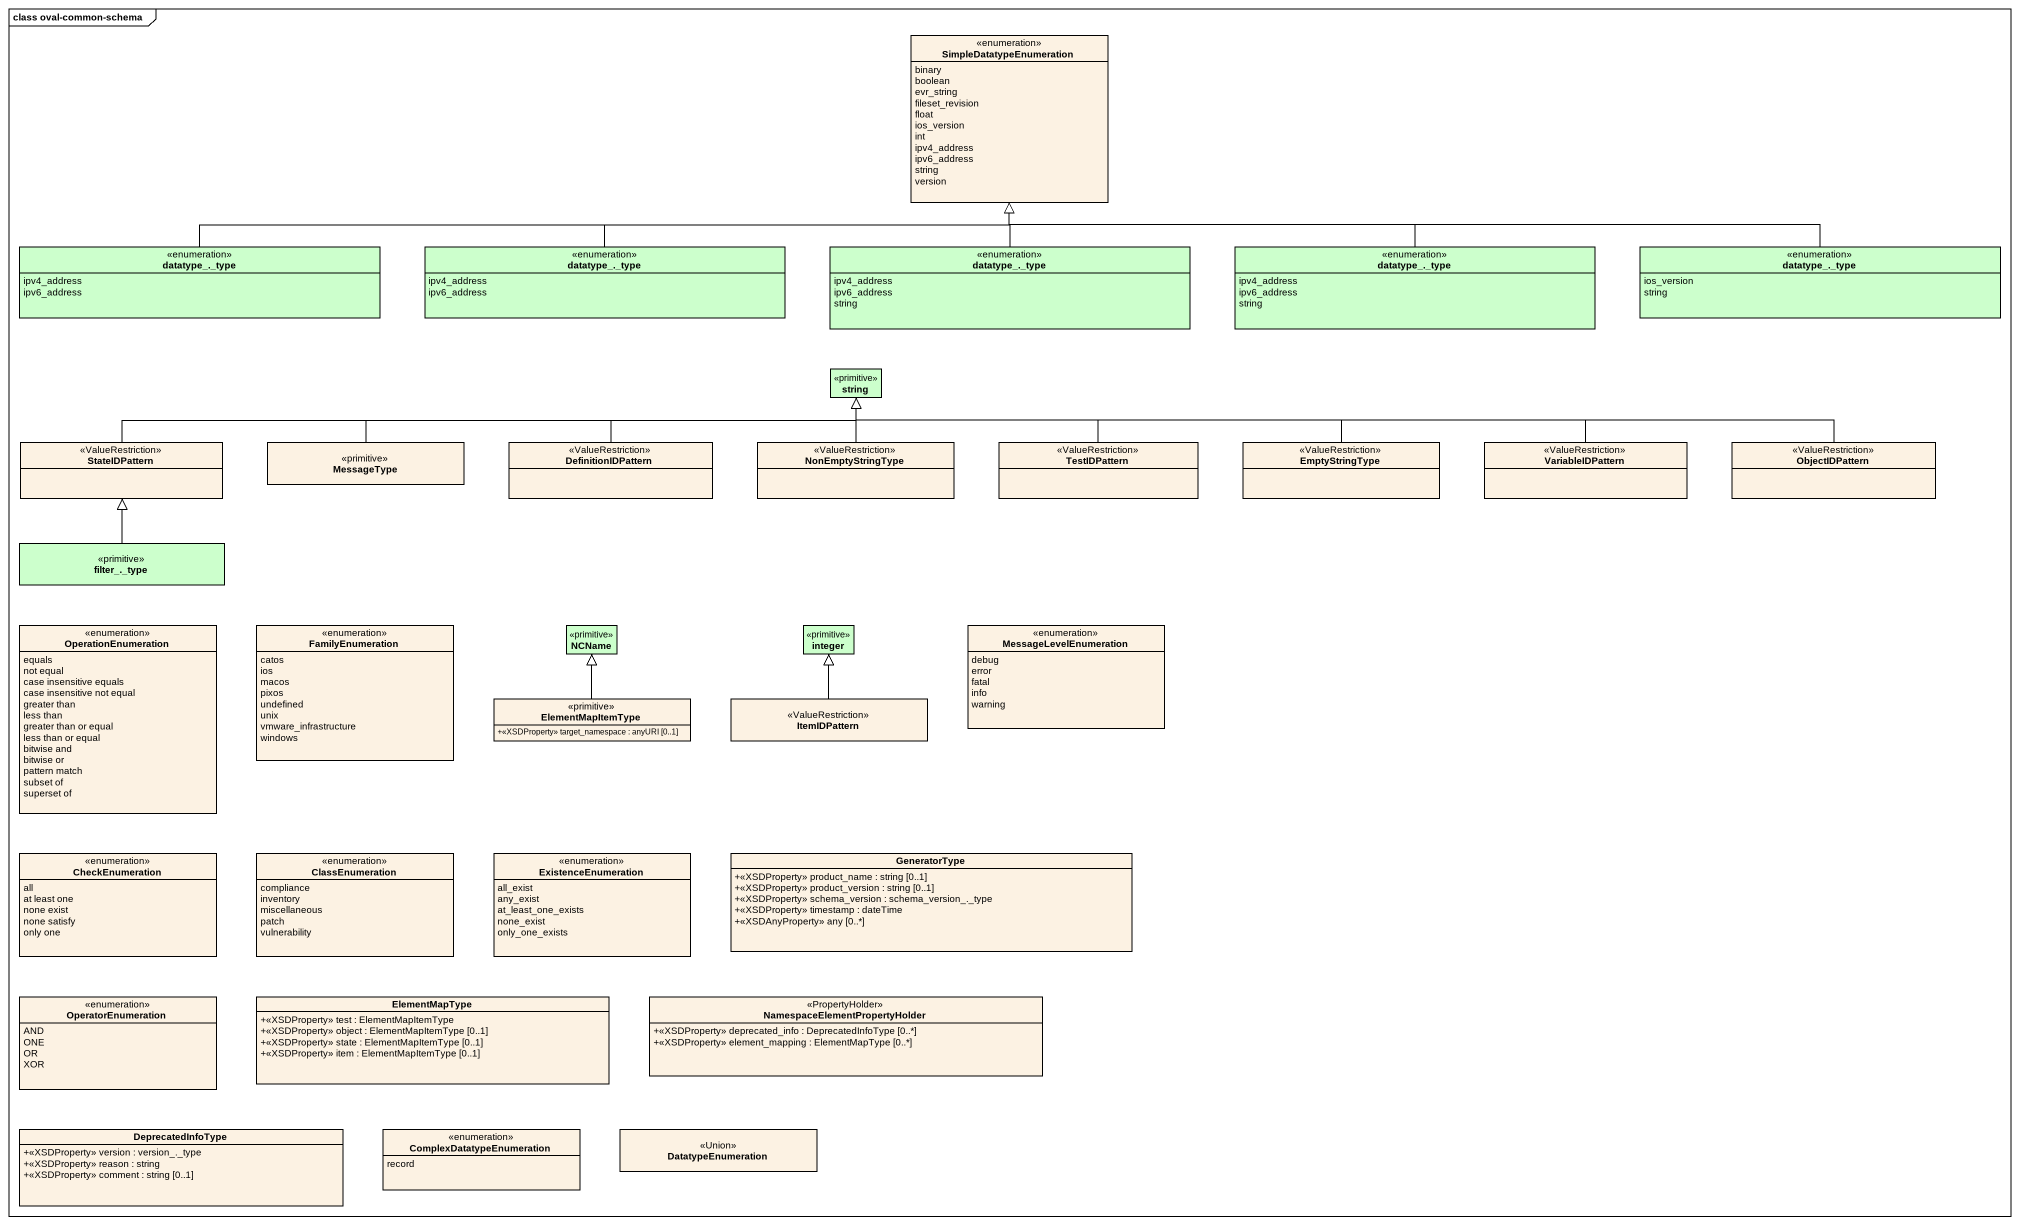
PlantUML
@startuml
mainframe class oval-common-schema
hide circle
hide empty members
skinparam classAttributeIconSize 0
enum SimpleDatatypeEnumeration {
  binary
  boolean
  evr_string
  fileset_revision
  float
  ios_version
  int
  ipv4_address
  ipv6_address
  string
  version
}
enum "datatype_._type" as datatype_type #CCFFCC {
  ipv4_address
  ipv6_address
}
enum "datatype_._type" as datatype_type_2 #CCFFCC {
  ipv4_address
  ipv6_address
}
enum "datatype_._type" as datatype_type_3 #CCFFCC {
  ipv4_address
  ipv6_address
  string
}
enum "datatype_._type" as datatype_type_4 #CCFFCC {
  ipv4_address
  ipv6_address
  string
}
enum "datatype_._type" as datatype_type_5 #CCFFCC {
  ios_version
  string
}
class string <<primitive>> #CCFFCC
class StateIDPattern <<ValueRestriction>>
class MessageType <<primitive>>
class DefinitionIDPattern <<ValueRestriction>>
class NonEmptyStringType <<ValueRestriction>>
class TestIDPattern <<ValueRestriction>>
class EmptyStringType <<ValueRestriction>>
class VariableIDPattern <<ValueRestriction>>
class ObjectIDPattern <<ValueRestriction>>
class "filter_._type" as filter_type <<primitive>> #CCFFCC
enum OperationEnumeration {
  equals
  not equal
  case insensitive equals
  case insensitive not equal
  greater than
  less than
  greater than or equal
  less than or equal
  bitwise and
  bitwise or
  pattern match
  subset of
  superset of
}
enum FamilyEnumeration {
  catos
  ios
  macos
  pixos
  undefined
  unix
  vmware_infrastructure
  windows
}
class NCName <<primitive>> #CCFFCC
class integer <<primitive>> #CCFFCC
enum MessageLevelEnumeration {
  debug
  error
  fatal
  info
  warning
}
class ElementMapItemType <<primitive>> {
  +<<XSDProperty>> target_namespace : anyURI [0..1]
}
class ItemIDPattern <<ValueRestriction>>
enum CheckEnumeration {
  all
  at least one
  none exist
  none satisfy
  only one
}
enum ClassEnumeration {
  compliance
  inventory
  miscellaneous
  patch
  vulnerability
}
enum ExistenceEnumeration {
  all_exist
  any_exist
  at_least_one_exists
  none_exist
  only_one_exists
}
class GeneratorType {
  +<<XSDProperty>> product_name : string [0..1]
  +<<XSDProperty>> product_version : string [0..1]
  +<<XSDProperty>> schema_version : schema_version_._type
  +<<XSDProperty>> timestamp : dateTime
  +<<XSDAnyProperty>> any [0..*]
}
enum OperatorEnumeration {
  AND
  ONE
  OR
  XOR
}
class ElementMapType {
  +<<XSDProperty>> test : ElementMapItemType
  +<<XSDProperty>> object : ElementMapItemType [0..1]
  +<<XSDProperty>> state : ElementMapItemType [0..1]
  +<<XSDProperty>> item : ElementMapItemType [0..1]
}
class "NamespaceElementPropertyHolder" as NamespaceElementPropertyHold <<PropertyHolder>> {
  +<<XSDProperty>> deprecated_info : DeprecatedInfoType [0..*]
  +<<XSDProperty>> element_mapping : ElementMapType [0..*]
}
class DeprecatedInfoType {
  +<<XSDProperty>> version : version_._type
  +<<XSDProperty>> reason : string
  +<<XSDProperty>> comment : string [0..1]
}
enum ComplexDatatypeEnumeration {
  record
}
class DatatypeEnumeration <<Union>>
datatype_type -right-|> SimpleDatatypeEnumeration
datatype_type_2 -right-|> SimpleDatatypeEnumeration
datatype_type_3 -up-|> SimpleDatatypeEnumeration
datatype_type_4 -left-|> SimpleDatatypeEnumeration
datatype_type_5 -left-|> SimpleDatatypeEnumeration
StateIDPattern -right-|> string
MessageType -right-|> string
DefinitionIDPattern -right-|> string
NonEmptyStringType -up-|> string
TestIDPattern -left-|> string
EmptyStringType -left-|> string
VariableIDPattern -left-|> string
ObjectIDPattern -left-|> string
filter_type -up-|> StateIDPattern
ElementMapItemType -up-|> NCName
ItemIDPattern -up-|> integer
@enduml
